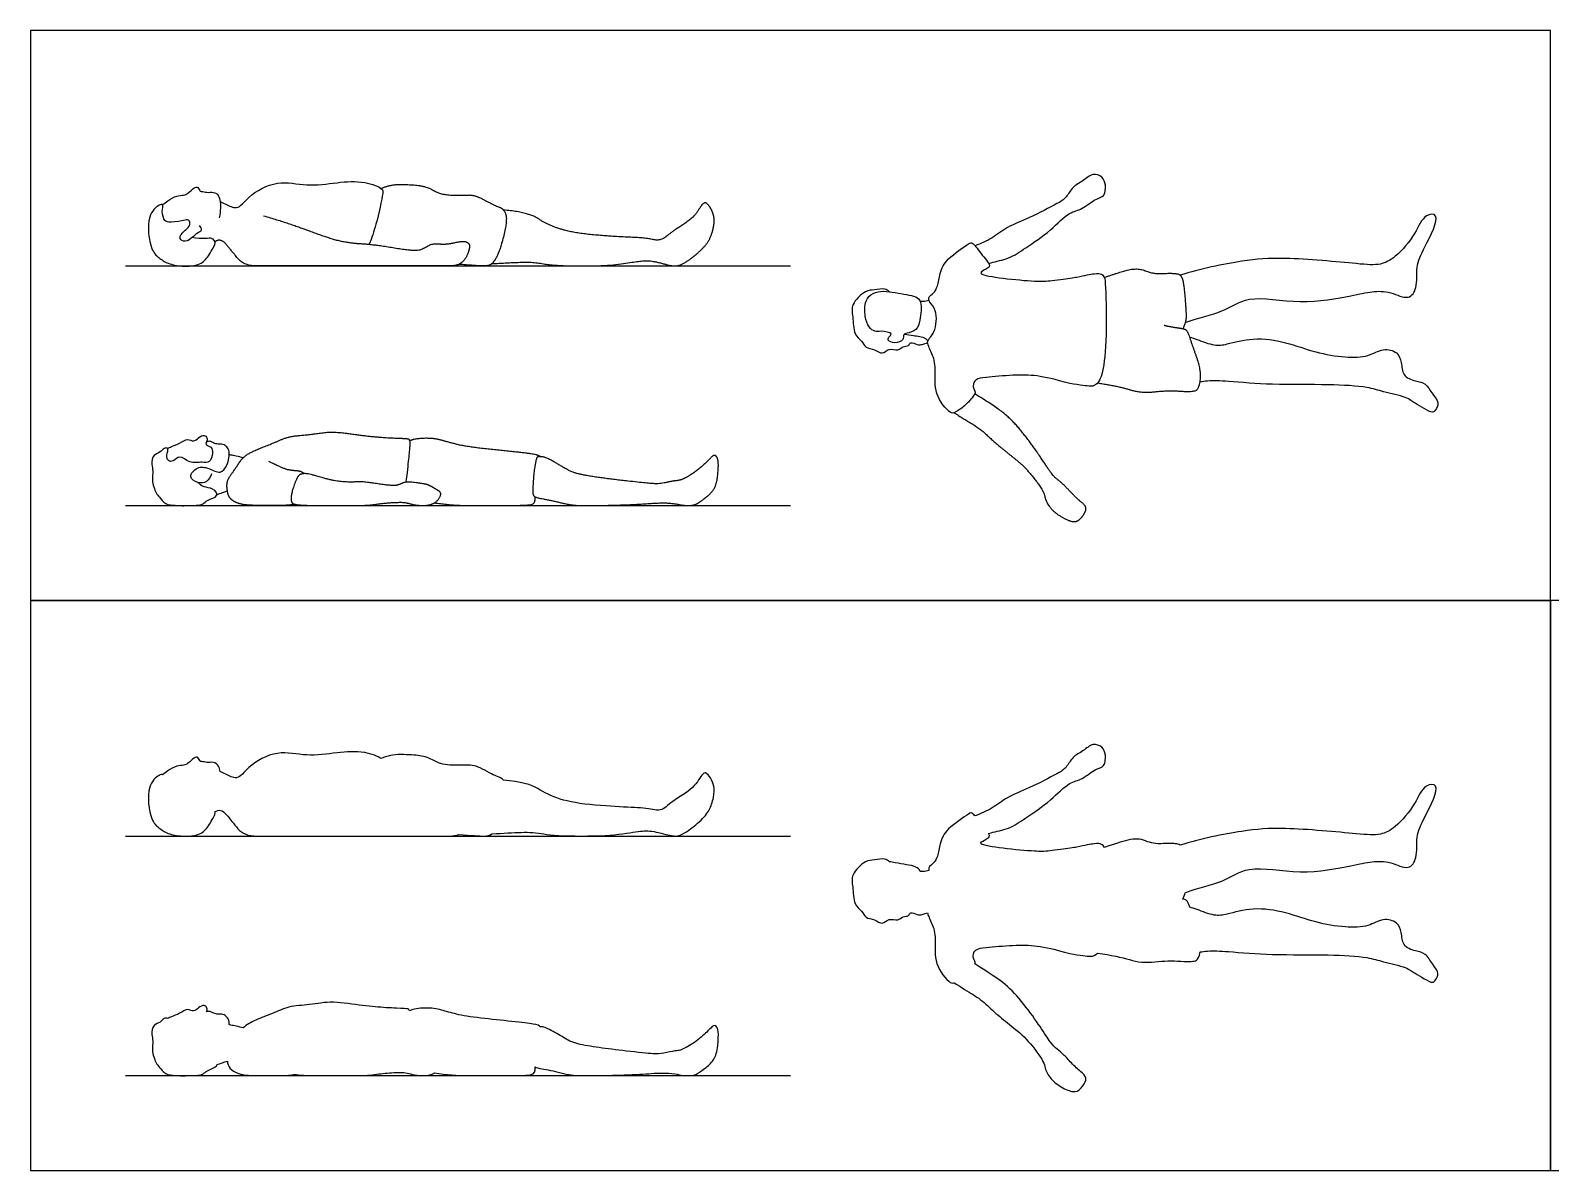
# Model space of a CAD drawing. Header units: millimetres. Extents: x 0.3 to 34.9, y 0.2 to 32.
# Drawn here: x 25.188 to 30.065, y 0.674 to 4.331 of the extents above; entities that cross this region are included whole.
import ezdxf

# ---------------------------------------------------------------- set-up
doc = ezdxf.new("R2010")
doc.units = ezdxf.units.MM
for name, color, linetype, true_color in [('AG-DIAGRAM', 7, 'Continuous', 0xfecc66), ('AG-OUTLINE', 7, 'Continuous', 0x8000ff), ('AG-PEOPLE', 7, 'Continuous', 0x66ccff), ('X-VPRT', 6, 'Continuous', 0xff00ff)]:
    doc.layers.add(name, color=color, linetype=linetype, true_color=true_color)

msp = doc.modelspace()

# ---------------------------------------------------------------- linework, layer by layer
at = {"layer": 'AG-DIAGRAM'}
for points in [[(25.4932, 3.5757), (27.6268, 3.5757)], [(25.4932, 2.8073), (27.6268, 2.8073)], [(25.4932, 1.7469), (27.6268, 1.7469)], [(25.4932, 0.9785), (27.6268, 0.9785)]]:
    msp.add_lwpolyline(points, dxfattribs=at)
at = {"layer": 'AG-OUTLINE'}
for points, knots in [([(25.6119, 1.9435), (25.6175, 1.9478), (25.629, 1.9553), (25.6569, 1.9738), (25.68, 1.9727), (25.6946, 1.9789), (25.7121, 1.9981), (25.7273, 2.0021), (25.7321, 1.984), (25.7392, 1.987), (25.7552, 1.9811), (25.7762, 1.9857), (25.7924, 1.9751), (25.7962, 1.96), (25.797, 1.9534), (25.8031, 1.9504), (25.8152, 1.9464), (25.8545, 1.9228), (25.8872, 1.9744), (25.9815, 2.0256), (26.0742, 2.0001), (26.1717, 2.0152), (26.2539, 2.0212), (26.3043, 2.0023), (26.3136, 1.9952), (26.332, 2.0041), (26.3533, 2.0085), (26.402, 2.008), (26.4219, 2.0068), (26.4529, 2.0022), (26.4687, 1.9966), (26.5006, 1.9787), (26.5199, 1.9742), (26.565, 1.974), (26.5827, 1.9741), (26.6085, 1.9748), (26.6253, 1.9693), (26.6668, 1.9464), (26.6823, 1.9389), (26.6978, 1.9337), (26.7023, 1.9306), (26.7058, 1.9264), (26.7598, 1.9215), (26.7966, 1.9124), (26.836, 1.8857), (26.8597, 1.8746), (26.9156, 1.8567), (26.9531, 1.8502), (27.0473, 1.842), (27.0856, 1.8396), (27.1446, 1.8379), (27.1678, 1.8355), (27.2019, 1.8277), (27.2162, 1.8307), (27.2391, 1.8508), (27.2569, 1.8635), (27.3054, 1.8942), (27.3224, 1.9103), (27.3419, 1.944), (27.3494, 1.9513), (27.3596, 1.947), (27.3647, 1.9417), (27.3747, 1.9248), (27.3784, 1.9158), (27.3829, 1.897), (27.3825, 1.8849), (27.3763, 1.8553), (27.3718, 1.8422), (27.3601, 1.8196), (27.3495, 1.8069), (27.3187, 1.7787), (27.3043, 1.7675), (27.2773, 1.751), (27.2662, 1.7469), (27.2485, 1.7469), (27.2333, 1.7499), (27.1901, 1.7619), (27.1722, 1.7643), (27.1435, 1.7622), (27.1205, 1.7592), (27.0571, 1.7494), (27.0127, 1.7469), (26.8989, 1.7469), (26.8589, 1.7491), (26.8123, 1.758), (26.7881, 1.7597), (26.7375, 1.7578), (26.7062, 1.7562), (26.6688, 1.754), (26.6636, 1.7493), (26.6548, 1.7469), (26.6298, 1.7469), (26.6032, 1.7486), (26.5625, 1.752), (26.5548, 1.7486), (26.545, 1.7469), (26.5155, 1.7469), (26.4932, 1.7469), (26.4396, 1.7469), (26.4114, 1.7469), (26.3522, 1.7469), (26.3086, 1.7469), (26.1934, 1.7469), (26.1297, 1.7469), (25.9901, 1.7469), (25.9417, 1.7469), (25.8875, 1.7469), (25.8674, 1.7547), (25.8412, 1.7861), (25.8286, 1.8012), (25.8048, 1.8304), (25.7925, 1.8332), (25.7798, 1.8244), (25.7809, 1.8217), (25.7812, 1.8152), (25.7588, 1.777), (25.7348, 1.7485), (25.677, 1.744), (25.6271, 1.7539), (25.6005, 1.7729), (25.5708, 1.7992), (25.559, 1.9057), (25.5959, 1.9414), (25.6098, 1.9449), (25.6119, 1.9435)], [0, 0, 0, 0, 0.263259, 0.590246, 0.859408, 1.084258, 1.376635, 1.573947, 1.789736, 1.922292, 2.152807, 2.415987, 2.673902, 2.851457, 2.851457, 2.851457, 3.10942, 3.452087, 3.86325, 4.44268, 4.99747, 5.562925, 6.102701, 6.510021, 6.510021, 6.510021, 6.690091, 6.690091, 6.870161, 6.870161, 7.050231, 7.050231, 7.230301, 7.230301, 7.410371, 7.410371, 7.590441, 7.590441, 7.770511, 7.770511, 7.863217, 7.863217, 7.863217, 8.0918, 8.0918, 8.320383, 8.320383, 8.548966, 8.548966, 8.777549, 8.777549, 9.006132, 9.006132, 9.234714, 9.234714, 9.463297, 9.463297, 9.69188, 9.69188, 9.920463, 9.920463, 10.149046, 10.149046, 10.377629, 10.377629, 10.606212, 10.606212, 10.834794, 10.834794, 11.063377, 11.063377, 11.29196, 11.29196, 11.520543, 11.520543, 11.749126, 11.749126, 11.977709, 11.977709, 12.206292, 12.206292, 12.434874, 12.434874, 12.663457, 12.663457, 12.89204, 12.89204, 13.120623, 13.120623, 13.120623, 13.296997, 13.296997, 13.477067, 13.477067, 13.477067, 13.642238, 13.642238, 13.892343, 13.892343, 14.142448, 14.142448, 14.392553, 14.392553, 14.642658, 14.642658, 14.892764, 14.892764, 15.142869, 15.142869, 15.392974, 15.392974, 15.643079, 15.643079, 15.643079, 15.808289, 16.178306, 16.533002, 16.951114, 17.311413, 17.678916, 18.033085, 18.6073, 19.005608, 19.180021, 19.180021, 19.180021, 19.180021]), ([(28.2188, 1.8115), (28.2376, 1.8188), (28.2761, 1.8358), (28.3226, 1.8738), (28.3927, 1.8997), (28.4804, 1.9456), (28.5125, 1.9646), (28.5303, 2.0023), (28.5661, 2.0184), (28.5952, 2.0465), (28.6289, 2.0339), (28.6393, 2.0074), (28.6359, 1.9679), (28.6036, 1.9637), (28.5633, 1.9268), (28.5181, 1.9204), (28.4617, 1.8584), (28.3826, 1.8058), (28.3299, 1.7694), (28.2824, 1.761), (28.2647, 1.7555), (28.2623, 1.7546), (28.2637, 1.7521), (28.2668, 1.7455), (28.2639, 1.7433), (28.2624, 1.7414), (28.2521, 1.7361), (28.2375, 1.7276), (28.2334, 1.7139), (28.3952, 1.6972), (28.4521, 1.6973), (28.5234, 1.708), (28.5384, 1.7102), (28.5458, 1.7114), (28.5708, 1.7169), (28.589, 1.7204), (28.6118, 1.7232), (28.6197, 1.7227), (28.6281, 1.718), (28.6313, 1.7146), (28.6336, 1.71), (28.6642, 1.7209), (28.6893, 1.7287), (28.7306, 1.7391), (28.7494, 1.7382), (28.7815, 1.7242), (28.8005, 1.7213), (28.8445, 1.7238), (28.8601, 1.7233), (28.8721, 1.7203), (28.8745, 1.719), (28.8766, 1.7171), (28.9409, 1.7379), (29.0784, 1.7653), (29.2076, 1.7764), (29.4385, 1.7544), (29.518, 1.7472), (29.5704, 1.775), (29.6329, 1.8475), (29.6559, 1.9118), (29.7183, 1.9178), (29.6585, 1.8029), (29.6313, 1.7473), (29.6399, 1.679), (29.6104, 1.6339), (29.5511, 1.6669), (29.4908, 1.6658), (29.4211, 1.65), (29.2624, 1.6198), (29.0959, 1.658), (29.014, 1.5945), (28.9367, 1.5821), (28.893, 1.5652), (28.8912, 1.5588), (28.8887, 1.552), (28.8854, 1.5448), (28.8905, 1.5437), (28.8941, 1.5424), (28.8997, 1.5387), (28.9036, 1.5313), (28.9076, 1.5189), (28.915, 1.5165), (28.9383, 1.509), (28.9866, 1.4889), (29.0286, 1.4957), (29.1137, 1.5196), (29.2161, 1.5038), (29.3098, 1.4683), (29.404, 1.4528), (29.4796, 1.4538), (29.5253, 1.4848), (29.575, 1.4726), (29.5885, 1.4377), (29.5889, 1.3921), (29.632, 1.3771), (29.6656, 1.3721), (29.6852, 1.3352), (29.7097, 1.3075), (29.6971, 1.285), (29.6866, 1.2733), (29.6584, 1.2907), (29.6278, 1.3065), (29.6051, 1.3269), (29.5268, 1.3428), (29.475, 1.3604), (29.3457, 1.3679), (29.1769, 1.3643), (29.037, 1.3763), (28.972, 1.3797), (28.9482, 1.3757), (28.9406, 1.3749), (28.9383, 1.3607), (28.9344, 1.3519), (28.9221, 1.3443), (28.9053, 1.3432), (28.8517, 1.3472), (28.8239, 1.3466), (28.7666, 1.3401), (28.7395, 1.3424), (28.6893, 1.358), (28.6553, 1.365), (28.612, 1.3716), (28.6052, 1.3642), (28.5975, 1.3607), (28.5785, 1.3614), (28.5565, 1.3643), (28.5226, 1.3697), (28.4742, 1.3835), (28.4168, 1.3969), (28.3419, 1.3979), (28.2575, 1.3895), (28.2205, 1.386), (28.2132, 1.3698), (28.2124, 1.3618), (28.2132, 1.3575), (28.2152, 1.3489), (28.2202, 1.3421), (28.2195, 1.3394), (28.2178, 1.3365), (28.2644, 1.3082), (28.297, 1.2862), (28.3354, 1.2539), (28.3554, 1.2326), (28.3958, 1.1809), (28.413, 1.1572), (28.4415, 1.1143), (28.4524, 1.0981), (28.4677, 1.076), (28.475, 1.068), (28.4889, 1.0578), (28.4964, 1.0513), (28.5124, 1.0354), (28.5215, 1.026), (28.5423, 1.0043), (28.5524, 0.995), (28.5721, 0.9794), (28.576, 0.9718), (28.5722, 0.9566), (28.5672, 0.9481), (28.5514, 0.9295), (28.5425, 0.9255), (28.5231, 0.9283), (28.5106, 0.9335), (28.48, 0.9515), (28.468, 0.9615), (28.4507, 0.9834), (28.4451, 0.9951), (28.4403, 1.0199), (28.4296, 1.0383), (28.3918, 1.0871), (28.3734, 1.1065), (28.3378, 1.1353), (28.3206, 1.1493), (28.2875, 1.1762), (28.2723, 1.1896), (28.2445, 1.2164), (28.2292, 1.2282), (28.1967, 1.2479), (28.1765, 1.2604), (28.1518, 1.2759), (28.1514, 1.2758), (28.1459, 1.274), (28.1419, 1.2751), (28.1169, 1.2956), (28.0829, 1.3463), (28.094, 1.41), (28.0882, 1.4414), (28.0861, 1.4501), (28.0823, 1.4624), (28.0716, 1.4847), (28.0669, 1.4968), (28.0667, 1.5002), (28.0534, 1.4965), (28.0455, 1.494), (28.0337, 1.4927), (28.0114, 1.5062), (28.0067, 1.4885), (27.9864, 1.4903), (27.9725, 1.4727), (27.9412, 1.4853), (27.9216, 1.4599), (27.8968, 1.4813), (27.8666, 1.4825), (27.8565, 1.5078), (27.8279, 1.5272), (27.8279, 1.5857), (27.8186, 1.6226), (27.8663, 1.6695), (27.8952, 1.6691), (27.9294, 1.6766), (27.9396, 1.668), (27.9441, 1.6643), (27.9502, 1.6635), (27.9687, 1.6605), (27.998, 1.655), (28.0282, 1.6499), (28.0401, 1.6405), (28.0429, 1.6332), (28.0463, 1.6329), (28.053, 1.6329), (28.0647, 1.6338), (28.071, 1.6364), (28.0699, 1.6393), (28.0691, 1.6477), (28.0873, 1.6604), (28.0948, 1.6732), (28.1019, 1.6936), (28.1058, 1.7293), (28.1262, 1.7704), (28.1825, 1.8068), (28.2041, 1.8215), (28.2087, 1.8221), (28.2153, 1.8155), (28.2188, 1.8115)], [-7.812193, -7.812193, -7.812193, -7.812193, -7.375925, -6.927828, -6.416512, -5.839809, -5.488507, -5.131983, -4.767765, -4.411638, -4.098157, -3.791957, -3.456349, -3.14808, -2.728079, -2.344382, -1.821113, -1.248102, -0.780308, -0.337721, -0.261215, -0.261215, -0.261215, -0.180977, -0.01867, -0.01867, -0.01867, 0.252951, 0.462798, 1.714562, 2.163712, 2.641614, 2.915004, 2.915004, 2.915004, 3.141339, 3.141339, 3.367675, 3.367675, 3.575145, 3.575145, 3.575145, 3.763709, 3.763709, 3.970887, 3.970887, 4.178065, 4.178065, 4.385244, 4.385244, 4.443104, 4.443104, 4.443104, 5.30457, 6.022472, 6.935175, 7.467044, 7.910228, 8.50377, 9.000089, 9.328785, 9.942471, 10.456563, 10.941989, 11.324038, 11.78373, 12.250195, 12.752229, 13.523797, 14.288567, 14.883303, 15.540146, 15.540146, 15.540146, 15.632472, 15.632472, 15.632472, 15.749567, 15.749567, 15.958543, 15.958543, 15.958543, 16.151688, 16.554865, 16.897387, 17.386716, 17.927843, 18.461086, 18.980559, 19.43406, 19.818072, 20.166543, 20.477583, 20.815165, 21.192598, 21.532522, 21.907199, 22.254545, 22.531343, 22.739168, 23.057858, 23.411878, 23.789115, 24.249241, 24.644207, 25.235478, 25.943186, 26.57438, 27.009952, 27.218111, 27.218111, 27.218111, 27.401219, 27.401219, 27.619355, 27.619355, 27.837492, 27.837492, 28.055628, 28.055628, 28.265437, 28.265437, 28.265437, 28.459282, 28.459282, 28.685617, 28.685617, 28.685617, 29.217669, 29.726797, 30.266384, 30.60538, 30.855236, 30.855236, 30.855236, 31.066147, 31.290884, 31.495014, 31.495014, 31.495014, 31.673601, 31.673601, 31.864997, 31.864997, 32.056392, 32.056392, 32.247788, 32.247788, 32.439183, 32.439183, 32.630578, 32.630578, 32.821974, 32.821974, 33.013369, 33.013369, 33.204765, 33.204765, 33.39616, 33.39616, 33.587556, 33.587556, 33.778951, 33.778951, 33.970347, 33.970347, 34.161742, 34.161742, 34.353138, 34.353138, 34.544533, 34.544533, 34.735929, 34.735929, 34.927324, 34.927324, 35.11872, 35.11872, 35.2949, 35.2949, 35.2949, 35.311308, 35.520612, 35.520612, 36.030901, 36.52864, 36.731362, 36.731362, 36.731362, 37.10633, 37.266945, 37.266945, 37.266945, 37.455792, 37.661397, 37.925599, 38.125832, 38.366182, 38.620301, 38.928281, 39.213124, 39.51338, 39.819238, 40.102095, 40.420581, 40.829278, 41.192646, 41.613665, 41.921481, 42.250939, 42.492498, 42.492498, 42.492498, 42.668135, 43.018171, 43.337542, 43.585601, 43.585601, 43.585601, 43.769503, 44.006773, 44.006773, 44.006773, 44.140626, 44.41214, 44.69254, 44.69254, 45.006203, 45.420425, 45.898024, 45.898024, 46.074347, 46.221064, 46.221064, 46.221064, 46.221064]), ([(25.871, 1.1313), (25.8766, 1.1368), (25.8828, 1.1414), (25.903, 1.1527), (25.919, 1.16), (25.9562, 1.174), (25.9738, 1.1812), (26.0072, 1.1963), (26.0268, 1.201), (26.0718, 1.2047), (26.0956, 1.2075), (26.1455, 1.2149), (26.1745, 1.2143), (26.2406, 1.2046), (26.2695, 1.2011), (26.319, 1.1968), (26.3417, 1.1954), (26.383, 1.194), (26.3955, 1.1932), (26.4021, 1.1921), (26.4037, 1.1901), (26.4046, 1.1865), (26.4177, 1.1919), (26.4344, 1.1947), (26.4751, 1.1952), (26.4924, 1.1931), (26.5211, 1.1844), (26.5374, 1.18), (26.5739, 1.1709), (26.5998, 1.1668), (26.6669, 1.1591), (26.6999, 1.1555), (26.7646, 1.1491), (26.7875, 1.1463), (26.8144, 1.1415), (26.8222, 1.1385), (26.8242, 1.1349), (26.8257, 1.1349), (26.8273, 1.1349), (26.8368, 1.1346), (26.8489, 1.1297), (26.8815, 1.1107), (26.8961, 1.1021), (26.9218, 1.0869), (26.9388, 1.081), (26.9808, 1.0727), (27.005, 1.0689), (27.0598, 1.0619), (27.0913, 1.0581), (27.1622, 1.0503), (27.1851, 1.0483), (27.2056, 1.0482), (27.2172, 1.0497), (27.2428, 1.0556), (27.2537, 1.0574), (27.2714, 1.0587), (27.283, 1.0632), (27.312, 1.0795), (27.3261, 1.0896), (27.3538, 1.1138), (27.364, 1.1235), (27.3773, 1.1384), (27.3827, 1.1407), (27.3911, 1.1348), (27.3938, 1.1283), (27.3958, 1.1086), (27.3953, 1.094), (27.3911, 1.0554), (27.387, 1.041), (27.375, 1.0221), (27.3665, 1.0131), (27.3449, 0.9963), (27.3359, 0.9898), (27.3218, 0.9807), (27.3121, 0.9785), (27.2871, 0.9785), (27.2771, 0.9794), (27.2619, 0.9833), (27.2508, 0.9849), (27.2217, 0.9871), (27.2033, 0.9868), (27.1587, 0.9834), (27.1294, 0.9819), (27.057, 0.9791), (27.029, 0.9785), (26.9892, 0.9785), (26.9703, 0.9785), (26.9523, 0.9785), (26.9344, 0.9785), (26.9137, 0.9814), (26.8666, 0.9933), (26.8463, 0.9976), (26.8192, 1.0019), (26.8119, 1.004), (26.8073, 1.0065), (26.8087, 0.9918), (26.8047, 0.9834), (26.7855, 0.9795), (26.7567, 0.9785), (26.6611, 0.9785), (26.6214, 0.9785), (26.5586, 0.9785), (26.5235, 0.9813), (26.4845, 0.987), (26.4843, 0.9868), (26.484, 0.9866), (26.4752, 0.9811), (26.4636, 0.9785), (26.434, 0.9785), (26.4224, 0.9797), (26.4053, 0.9846), (26.3979, 0.9864), (26.3854, 0.9888), (26.3729, 0.9889), (26.3352, 0.9871), (26.3168, 0.9853), (26.2812, 0.9798), (26.2606, 0.9785), (26.2138, 0.9785), (26.1913, 0.9785), (26.148, 0.9785), (26.1265, 0.9785), (26.1052, 0.9785), (26.0839, 0.9785), (26.0667, 0.979), (26.0468, 0.9807), (26.0414, 0.9814), (26.0373, 0.9823), (26.0238, 0.9798), (26.0087, 0.9785), (25.9753, 0.9785), (25.9529, 0.9785), (25.8964, 0.9785), (25.8759, 0.98), (25.8505, 0.9864), (25.8408, 0.9908), (25.8275, 1.0024), (25.8232, 1.0102), (25.8208, 1.0216), (25.8205, 1.0234), (25.8202, 1.0251), (25.8149, 1.0235), (25.8044, 1.02), (25.7923, 1.0153), (25.7864, 1.0128), (25.7861, 1.0119), (25.7829, 1.0039), (25.7529, 0.9956), (25.7406, 0.9771), (25.699, 0.9795), (25.6752, 0.9771), (25.6533, 0.9795), (25.6198, 0.9805), (25.6025, 1.0054), (25.5905, 1.0181), (25.5759, 1.0604), (25.5835, 1.0883), (25.5757, 1.1096), (25.5811, 1.1428), (25.6058, 1.1477), (25.6152, 1.1627), (25.6263, 1.1637), (25.6283, 1.1616), (25.6324, 1.1635), (25.6409, 1.1677), (25.6678, 1.1767), (25.6919, 1.1957), (25.7129, 1.1807), (25.727, 1.1967), (25.7453, 1.2066), (25.7562, 1.1956), (25.7552, 1.1865), (25.7537, 1.1825), (25.7565, 1.1845), (25.7661, 1.1848), (25.774, 1.1798), (25.7863, 1.1741), (25.8066, 1.1768), (25.8192, 1.1665), (25.826, 1.1567), (25.8265, 1.1456), (25.8264, 1.1422), (25.8276, 1.1416), (25.8337, 1.1391), (25.8567, 1.1355), (25.871, 1.1313)], [1.551909, 1.551909, 1.551909, 1.551909, 1.645457, 1.645457, 1.828286, 1.828286, 2.011114, 2.011114, 2.193943, 2.193943, 2.376772, 2.376772, 2.5596, 2.5596, 2.742429, 2.742429, 2.925257, 2.925257, 3.108086, 3.108086, 3.202642, 3.202642, 3.202642, 3.404079, 3.404079, 3.605517, 3.605517, 3.806954, 3.806954, 4.008392, 4.008392, 4.209829, 4.209829, 4.411267, 4.411267, 4.612704, 4.612704, 4.612704, 4.648754, 4.648754, 4.809869, 4.809869, 4.970984, 4.970984, 5.132099, 5.132099, 5.293214, 5.293214, 5.454329, 5.454329, 5.615444, 5.615444, 5.776559, 5.776559, 5.937674, 5.937674, 6.098789, 6.098789, 6.259904, 6.259904, 6.421019, 6.421019, 6.582134, 6.582134, 6.743249, 6.743249, 6.904364, 6.904364, 7.065479, 7.065479, 7.226594, 7.226594, 7.387709, 7.387709, 7.548824, 7.548824, 7.709939, 7.709939, 7.871054, 7.871054, 8.032169, 8.032169, 8.193284, 8.193284, 8.354399, 8.354399, 8.515515, 8.515515, 8.515515, 8.67663, 8.67663, 8.837745, 8.837745, 8.932267, 8.932267, 8.932267, 9.218036, 9.218036, 9.503806, 9.503806, 9.789575, 9.789575, 10.075345, 10.075345, 10.075345, 10.079842, 10.079842, 10.218482, 10.218482, 10.357121, 10.357121, 10.495761, 10.495761, 10.634401, 10.634401, 10.77304, 10.77304, 10.91168, 10.91168, 11.050319, 11.050319, 11.188959, 11.188959, 11.188959, 11.327599, 11.327599, 11.398173, 11.398173, 11.398173, 11.581001, 11.581001, 11.76383, 11.76383, 11.946658, 11.946658, 12.129487, 12.129487, 12.312315, 12.312315, 12.345329, 12.345329, 12.345329, 12.578673, 12.831354, 12.831354, 12.831354, 12.869926, 13.181251, 13.483167, 14.087503, 14.412185, 14.748537, 15.127269, 15.503854, 15.790999, 16.23063, 16.600507, 16.926285, 17.299867, 17.624126, 17.913239, 18.127826, 18.127826, 18.127826, 18.383102, 18.752393, 19.119886, 19.424869, 19.724078, 20.022923, 20.260504, 20.505517, 20.505517, 20.505517, 20.727676, 20.943949, 21.193333, 21.498085, 21.764003, 22.045491, 22.158329, 22.158329, 22.158329, 22.255935, 22.542458, 22.542458, 22.542458, 22.542458])]:
    msp.add_open_spline(points, degree=3, knots=knots, dxfattribs=at)
at = {"layer": 'AG-PEOPLE'}
for points, degree, knots in [([(28.2623, 3.5834), (28.2647, 3.5843), (28.2824, 3.5898), (28.3299, 3.5982), (28.3826, 3.6346), (28.4617, 3.6872), (28.5181, 3.7492), (28.5633, 3.7556), (28.6036, 3.7925), (28.6359, 3.7967), (28.6393, 3.8362), (28.6289, 3.8627), (28.5952, 3.8753), (28.5661, 3.8472), (28.5303, 3.8311), (28.5125, 3.7934), (28.4804, 3.7744), (28.3927, 3.7285), (28.3226, 3.7026), (28.2761, 3.6646), (28.2376, 3.6476), (28.2188, 3.6403)], 3, [0.261215, 0.261215, 0.261215, 0.261215, 0.337721, 0.780308, 1.248102, 1.821113, 2.344382, 2.728079, 3.14808, 3.456349, 3.791957, 4.098157, 4.411638, 4.767765, 5.131983, 5.488507, 5.839809, 6.416512, 6.927828, 7.375925, 7.812193, 7.812193, 7.812193, 7.812193]), ([(25.6119, 3.7723), (25.6175, 3.7766), (25.629, 3.7841), (25.6569, 3.8026), (25.68, 3.8015), (25.6946, 3.8077), (25.7121, 3.8269), (25.7273, 3.8309), (25.7321, 3.8128), (25.7392, 3.8158), (25.7552, 3.8099), (25.7762, 3.8145), (25.7965, 3.8013), (25.799, 3.7614), (25.7966, 3.7408), (25.794, 3.7303)], 3, [0, 0, 0, 0, 0.263259, 0.590246, 0.859408, 1.084258, 1.376635, 1.573947, 1.789736, 1.922292, 2.152807, 2.415987, 2.673902, 3.024904, 3.351832, 3.351832, 3.351832, 3.351832]), ([(25.797, 3.7822), (25.8031, 3.7792), (25.8152, 3.7752), (25.8545, 3.7516), (25.8872, 3.8032), (25.9815, 3.8544), (26.0742, 3.8289), (26.1717, 3.844), (26.2556, 3.8502), (26.3192, 3.8253), (26.32, 3.807), (26.2973, 3.704), (26.2834, 3.6665), (26.2752, 3.6451)], 3, [0, 0, 0, 0, 0.257963, 0.600629, 1.011793, 1.591223, 2.146013, 2.711467, 3.251244, 3.689673, 3.907576, 4.481632, 4.956028, 4.956028, 4.956028, 4.956028]), ([(25.7294, 3.7056), (25.7333, 3.7015), (25.7413, 3.6875), (25.7202, 3.6821), (25.6941, 3.6499), (25.6681, 3.6582), (25.6675, 3.678), (25.6965, 3.6967), (25.7026, 3.7162), (25.6921, 3.7266), (25.6735, 3.7181), (25.6322, 3.7153), (25.6182, 3.7192), (25.6077, 3.7491), (25.6172, 3.7753), (25.5966, 3.7709), (25.559, 3.7345), (25.5708, 3.628), (25.6005, 3.6017), (25.6271, 3.5827), (25.677, 3.5728), (25.7348, 3.5773), (25.7588, 3.6058), (25.7812, 3.644), (25.7807, 3.6529), (25.7722, 3.6674), (25.748, 3.6613), (25.721, 3.6646), (25.707, 3.6665)], 3, [0, 0, 0, 0, 0.235227, 0.469687, 0.832748, 1.090501, 1.308587, 1.640694, 1.883488, 2.066857, 2.319439, 2.68758, 2.895165, 3.208822, 3.474301, 3.670101, 4.068409, 4.642624, 4.996793, 5.364295, 5.724594, 6.142707, 6.497403, 6.867419, 7.03263, 7.237602, 7.516886, 7.856404, 7.856404, 7.856404, 7.856404]), ([(28.893, 3.394), (28.9367, 3.4109), (29.014, 3.4233), (29.0959, 3.4868), (29.2624, 3.4486), (29.4211, 3.4788), (29.4908, 3.4946), (29.5511, 3.4957), (29.6104, 3.4627), (29.6399, 3.5078), (29.6313, 3.5761), (29.6585, 3.6317), (29.7183, 3.7466), (29.6559, 3.7406), (29.6329, 3.6763), (29.5704, 3.6038), (29.518, 3.576), (29.4385, 3.5832), (29.2076, 3.6052), (29.0784, 3.5941), (28.9409, 3.5667), (28.8766, 3.5459)], 3, [0, 0, 0, 0, 0.656843, 1.251579, 2.016349, 2.787917, 3.289951, 3.756416, 4.216108, 4.598157, 5.083583, 5.597675, 6.211361, 6.540056, 7.036376, 7.629918, 8.073102, 8.604971, 9.517674, 10.235576, 11.097042, 11.097042, 11.097042, 11.097042]), ([(28.5458, 3.5402), (28.5384, 3.539), (28.5234, 3.5368), (28.4521, 3.5261), (28.3952, 3.526), (28.2334, 3.5427), (28.2375, 3.5564), (28.2521, 3.5649), (28.2624, 3.5702), (28.2639, 3.5721), (28.2701, 3.5767), (28.2342, 3.6191), (28.212, 3.6514), (28.2041, 3.6503), (28.1825, 3.6356), (28.1262, 3.5992), (28.1058, 3.5581), (28.1019, 3.5224), (28.0948, 3.502), (28.0873, 3.4892), (28.0669, 3.4749), (28.0734, 3.4574), (28.0987, 3.4331), (28.0939, 3.3626), (28.0632, 3.3358), (28.07, 3.3168), (28.0823, 3.2912), (28.0861, 3.2789), (28.0882, 3.2702), (28.094, 3.2388), (28.0829, 3.1751), (28.1169, 3.1244), (28.1419, 3.1039), (28.1518, 3.1013), (28.1825, 3.1245), (28.2051, 3.146), (28.219, 3.1665), (28.2202, 3.1709), (28.2152, 3.1777), (28.2132, 3.1863), (28.2124, 3.1906), (28.2132, 3.1986), (28.2205, 3.2148), (28.2575, 3.2183), (28.3419, 3.2267), (28.4168, 3.2257), (28.4742, 3.2123), (28.5226, 3.1985), (28.5565, 3.1931), (28.5785, 3.1902), (28.599, 3.1894), (28.6078, 3.1943), (28.6227, 3.2145), (28.6288, 3.2368), (28.6382, 3.3057), (28.6401, 3.3574), (28.6384, 3.4952), (28.6367, 3.5323), (28.6318, 3.5428), (28.6284, 3.5466), (28.6197, 3.5515), (28.6118, 3.552), (28.589, 3.5492), (28.5708, 3.5457), (28.5458, 3.5402)], 3, [1.810682, 1.810682, 1.810682, 1.810682, 2.084072, 2.561974, 3.011124, 4.262888, 4.472735, 4.744356, 4.744356, 4.744356, 4.906662, 5.260263, 5.631047, 5.80737, 5.80737, 6.28497, 6.699192, 7.012854, 7.012854, 7.293255, 7.564769, 7.784268, 8.119486, 8.594247, 8.94305, 9.182549, 9.557518, 9.557518, 9.557518, 9.76024, 10.257978, 10.768268, 10.768268, 10.977571, 11.327638, 11.669195, 11.933149, 12.140691, 12.365428, 12.576339, 12.576339, 12.576339, 12.826195, 13.165191, 13.704778, 14.213906, 14.745957, 14.745957, 14.745957, 14.972293, 14.972293, 15.198628, 15.198628, 15.424963, 15.424963, 15.651298, 15.651298, 15.877633, 15.877633, 16.103969, 16.103969, 16.330304, 16.330304, 16.556639, 16.556639, 16.556639, 16.556639]), ([(28.6336, 3.5388), (28.6795, 3.5551), (28.7414, 3.5706), (28.7895, 3.5495), (28.8555, 3.5533), (28.8836, 3.5462), (28.8911, 3.4911), (28.8955, 3.4338), (28.8965, 3.3979), (28.8854, 3.3736)], 2, [0.018615, 0.018615, 0.018615, 0.207178, 0.414357, 0.621535, 0.828713, 1.035892, 1.24307, 1.450248, 1.657426, 1.657426, 1.657426]), ([(27.9441, 3.4931), (27.9396, 3.4968), (27.9294, 3.5054), (27.8952, 3.4979), (27.8663, 3.4983), (27.8186, 3.4514), (27.8279, 3.4145), (27.8279, 3.356), (27.8565, 3.3366), (27.8666, 3.3113), (27.8968, 3.3101), (27.9216, 3.2887), (27.9412, 3.3141), (27.9725, 3.3015), (27.9864, 3.3191), (28.0067, 3.3173), (28.0114, 3.335), (28.0337, 3.3215), (28.0455, 3.3228), (28.0534, 3.3253), (28.0667, 3.329)], 3, [0, 0, 0, 0, 0.241559, 0.571017, 0.878833, 1.299852, 1.66322, 2.071917, 2.390403, 2.67326, 2.979118, 3.279374, 3.564217, 3.872197, 4.126316, 4.366666, 4.566899, 4.831101, 5.036706, 5.225553, 5.225553, 5.225553, 5.225553]), ([(28.0009, 3.3595), (28.0094, 3.3616), (28.0339, 3.3687), (28.0422, 3.4015), (28.0501, 3.4608), (28.0292, 3.4786), (27.998, 3.4838), (27.9625, 3.4904), (27.9259, 3.4963), (27.8902, 3.4903), (27.864, 3.4648), (27.8643, 3.4138), (27.8759, 3.3795), (27.8976, 3.3631), (27.9149, 3.3681), (27.9586, 3.3606), (27.9409, 3.3476), (27.9374, 3.335), (27.9612, 3.3261), (27.9922, 3.3354), (27.987, 3.3565), (27.9955, 3.3581), (28.0009, 3.3595)], 3, [0, 0, 0, 0, 0.317967, 0.650306, 1.08719, 1.363986, 1.683357, 2.033393, 2.386117, 2.724977, 3.055756, 3.459641, 3.808882, 4.082816, 4.341672, 4.672965, 4.877274, 5.060465, 5.330181, 5.63615, 5.860512, 6.060778, 6.060778, 6.060778, 6.060778]), ([(28.071, 3.4652), (28.0647, 3.4626), (28.053, 3.4617), (28.0463, 3.4617), (28.0429, 3.462)], 3, [13.6424226, 13.6424226, 13.6424226, 13.6424226, 13.8796927, 14.0635944, 14.0635944, 14.0635944, 14.0635944]), ([(28.612, 3.2004), (28.677, 3.1906), (28.7523, 3.1672), (28.8382, 3.177), (28.9188, 3.171), (28.9388, 3.1835), (28.9447, 3.2413), (28.9145, 3.3259), (28.9018, 3.3662), (28.8904, 3.3736), (28.8471, 3.3793), (28.8252, 3.3846)], 2, [0.008328, 0.008328, 0.008328, 0.218137, 0.436273, 0.65441, 0.872547, 1.090683, 1.30882, 1.526956, 1.745093, 1.96323, 2.181366, 2.181366, 2.181366]), ([(27.9931, 3.3571), (28.0024, 3.3558), (28.0199, 3.3513), (28.0548, 3.3497), (28.0653, 3.3376), (28.0675, 3.3342)], 3, [0, 0, 0, 0, 0.3071267, 0.6714716, 0.7875793, 0.7875793, 0.7875793, 0.7875793]), ([(28.9076, 3.3477), (28.915, 3.3453), (28.9383, 3.3378), (28.9866, 3.3177), (29.0286, 3.3245), (29.1137, 3.3484), (29.2161, 3.3326), (29.3098, 3.2971), (29.404, 3.2816), (29.4796, 3.2826), (29.5253, 3.3136), (29.575, 3.3014), (29.5885, 3.2665), (29.5889, 3.2209), (29.632, 3.2059), (29.6656, 3.2009), (29.6852, 3.164), (29.7097, 3.1363), (29.6971, 3.1138), (29.6866, 3.1021), (29.6584, 3.1195), (29.6278, 3.1353), (29.6051, 3.1557), (29.5268, 3.1716), (29.475, 3.1892), (29.3457, 3.1967), (29.1769, 3.1931), (29.037, 3.2051), (28.972, 3.2085), (28.9482, 3.2045), (28.9406, 3.2037)], 3, [0.156772, 0.156772, 0.156772, 0.156772, 0.349917, 0.753093, 1.095616, 1.584945, 2.126072, 2.659315, 3.178788, 3.632288, 4.016301, 4.364772, 4.675812, 5.013393, 5.390826, 5.730751, 6.105428, 6.452774, 6.729571, 6.937396, 7.256087, 7.610107, 7.987344, 8.447469, 8.842435, 9.433707, 10.141414, 10.772609, 11.208181, 11.416339, 11.416339, 11.416339, 11.416339]), ([(28.1518, 3.1047), (28.1889, 3.0814), (28.2376, 3.0518), (28.2792, 3.0117), (28.3289, 2.9714), (28.3823, 2.9281), (28.4391, 2.8549), (28.4463, 2.8177), (28.4724, 2.7848), (28.5183, 2.7578), (28.5474, 2.7536), (28.5712, 2.7816), (28.577, 2.8043), (28.5475, 2.8277), (28.5164, 2.8602), (28.4924, 2.8841), (28.4715, 2.8993), (28.4486, 2.9324), (28.4059, 2.9967), (28.3453, 3.0743), (28.2877, 3.1228), (28.2178, 3.1653)], 2, [0.015216, 0.015216, 0.015216, 0.191395, 0.382791, 0.574186, 0.765582, 0.956977, 1.148373, 1.339768, 1.531164, 1.722559, 1.913955, 2.10535, 2.296746, 2.488141, 2.679537, 2.870932, 3.062328, 3.253723, 3.445119, 3.636514, 3.815101, 3.815101, 3.815101]), ([(25.6283, 2.9904), (25.6324, 2.9923), (25.6409, 2.9965), (25.6678, 3.0055), (25.6919, 3.0245), (25.7129, 3.0095), (25.727, 3.0255), (25.7453, 3.0354), (25.7562, 3.0244), (25.7552, 3.0153), (25.7537, 3.0113)], 3, [0, 0, 0, 0, 0.255275, 0.624566, 0.99206, 1.297043, 1.596252, 1.895097, 2.132677, 2.377691, 2.377691, 2.377691, 2.377691]), ([(25.7693, 2.9093), (25.7668, 2.8997), (25.7555, 2.8801), (25.7256, 2.877), (25.6924, 2.899), (25.7241, 2.934), (25.7606, 2.9287), (25.7984, 2.9057), (25.8221, 2.9359), (25.8296, 2.9803), (25.8192, 2.9953), (25.8066, 3.0056), (25.7863, 3.0029), (25.774, 3.0086), (25.7659, 3.0137), (25.7515, 3.013), (25.7498, 3.0009), (25.7704, 2.9962), (25.7751, 2.9753), (25.7649, 2.9423), (25.7385, 2.9481), (25.6983, 2.9399), (25.6687, 2.9724), (25.6484, 2.9478), (25.6287, 2.9483), (25.6237, 2.9687), (25.6338, 2.9931), (25.6154, 2.9917), (25.6058, 2.9765), (25.5811, 2.9716), (25.5757, 2.9384), (25.5835, 2.9171), (25.5759, 2.8892), (25.5905, 2.8469), (25.6025, 2.8342), (25.6198, 2.8093), (25.6533, 2.8083), (25.6752, 2.8059), (25.699, 2.8083), (25.7406, 2.8059), (25.7529, 2.8244), (25.7956, 2.8362), (25.7782, 2.8631), (25.7398, 2.8657), (25.7304, 2.8763), (25.7254, 2.881)], 3, [0, 0, 0, 0, 0.376689, 0.740972, 1.115097, 1.516872, 1.933117, 2.358313, 2.744269, 3.201489, 3.482976, 3.748894, 4.053646, 4.303031, 4.519303, 4.759695, 4.949012, 5.236124, 5.54414, 5.914421, 6.241465, 6.678816, 7.08504, 7.428169, 7.697676, 7.995337, 8.311738, 8.53775, 8.826862, 9.151121, 9.524703, 9.850481, 10.220358, 10.659989, 10.947134, 11.32372, 11.702451, 12.038803, 12.363485, 12.967821, 13.269737, 13.581062, 13.893638, 14.15006, 14.461599, 14.461599, 14.461599, 14.461599]), ([(25.871, 2.9601), (25.8567, 2.9643), (25.8337, 2.9679), (25.8276, 2.9704), (25.8264, 2.971)], 3, [0.9160675, 0.9160675, 0.9160675, 0.9160675, 1.2025903, 1.3001962, 1.3001962, 1.3001962, 1.3001962]), ([(25.7864, 2.8416), (25.7923, 2.8441), (25.8044, 2.8488), (25.8149, 2.8523), (25.8202, 2.8539)], 3, [0, 0, 0, 0, 0.2526815, 0.4860255, 0.4860255, 0.4860255, 0.4860255])]:
    msp.add_open_spline(points, degree=degree, knots=knots, dxfattribs=at)
for points in [[(26.3136, 3.824), (26.3411, 3.8374), (26.4141, 3.8367), (26.4607, 3.8299), (26.5086, 3.8031), (26.5763, 3.8027), (26.6149, 3.8038), (26.6772, 3.7694), (26.708, 3.759), (26.719, 3.7208), (26.694, 3.6234), (26.6768, 3.5905), (26.6614, 3.5757), (26.6235, 3.5757), (26.5625, 3.5808)], [(26.6688, 3.5828), (26.7248, 3.5862), (26.8007, 3.589), (26.8705, 3.5757), (27.0412, 3.5757), (27.1364, 3.5904), (27.1793, 3.5937), (27.2441, 3.5757), (27.2706, 3.5757), (27.311, 3.6005), (27.3572, 3.6427), (27.3747, 3.6767), (27.384, 3.7211), (27.3772, 3.7493), (27.3622, 3.7748), (27.3468, 3.7812), (27.3175, 3.7307), (27.2448, 3.6846), (27.2105, 3.6545), (27.1593, 3.6663), (27.0709, 3.6688), (26.9295, 3.681), (26.8458, 3.7078), (26.7867, 3.7479), (26.7058, 3.7552)], [(25.9361, 3.7366), (26.0169, 3.7131), (26.1145, 3.676), (26.1973, 3.6501), (26.2937, 3.6448), (26.428, 3.6214), (26.4585, 3.6373), (26.4819, 3.6488), (26.5203, 3.6439), (26.5808, 3.6576), (26.5985, 3.6452), (26.5959, 3.6276), (26.5857, 3.5993), (26.56, 3.5757), (26.5066, 3.5757), (26.4262, 3.5757), (26.3374, 3.5757), (26.1646, 3.5757), (25.9552, 3.5757), (25.8739, 3.5757), (25.8346, 3.6227), (25.7988, 3.6665), (25.7798, 3.6532)], [(26.0373, 2.8111), (26.017, 2.8073), (25.967, 2.8073), (25.8823, 2.8073), (25.8441, 2.8168), (25.8242, 2.8341), (25.8182, 2.8632), (25.8201, 2.8903), (25.8435, 2.9216), (25.8696, 2.9628), (25.9097, 2.9853), (25.9655, 3.0063), (26.0155, 3.0289), (26.0831, 3.0344), (26.158, 3.0455), (26.2571, 3.031), (26.3313, 3.0245), (26.3934, 3.0224), (26.4063, 3.0201), (26.4045, 2.9819), (26.393, 2.8817)], [(26.4046, 3.0153), (26.4243, 3.0234), (26.4852, 3.0241), (26.5283, 3.011), (26.5831, 2.9975), (26.6837, 2.986), (26.7808, 2.9763), (26.8211, 2.9691), (26.8242, 2.9637)], [(26.0662, 2.9094), (26.0583, 2.9171), (26.0289, 2.9191), (26.0024, 2.924), (25.9535, 2.9485)], [(26.9523, 2.8073), (26.9254, 2.8073), (26.8549, 2.825), (26.8036, 2.8332), (26.7992, 2.8492), (26.8031, 2.9143), (26.8116, 2.9606), (26.8173, 2.964), (26.8408, 2.9633), (26.8896, 2.9347), (26.9283, 2.9119), (26.9913, 2.8995), (27.0735, 2.8889), (27.1799, 2.8771), (27.2108, 2.877), (27.2493, 2.8858), (27.2758, 2.8879), (27.3192, 2.9124), (27.3607, 2.9486), (27.3806, 2.9709), (27.3932, 2.9621), (27.3963, 2.9325), (27.39, 2.8746), (27.372, 2.8461), (27.3394, 2.8209), (27.3183, 2.8073), (27.2809, 2.8073), (27.258, 2.8131), (27.2145, 2.8165), (27.1475, 2.8114), (27.0389, 2.8073), (26.9792, 2.8073), (26.9523, 2.8073)], [(26.1052, 2.8073), (26.0733, 2.8073), (26.0337, 2.8106), (26.0241, 2.8179), (26.0262, 2.8507), (26.0453, 2.9016), (26.059, 2.91), (26.085, 2.9086), (26.1542, 2.8873), (26.208, 2.8816), (26.2448, 2.8835), (26.2652, 2.8821), (26.3423, 2.8709), (26.3676, 2.8716), (26.3926, 2.8846), (26.4472, 2.8774), (26.4657, 2.8734), (26.4897, 2.8594), (26.5082, 2.8478), (26.4964, 2.8232), (26.471, 2.8073), (26.4266, 2.8073), (26.401, 2.8146), (26.3823, 2.8182), (26.3257, 2.8154), (26.2723, 2.8073), (26.2021, 2.8073), (26.1372, 2.8073), (26.1052, 2.8073)], [(26.4845, 2.8158), (26.5429, 2.8073), (26.6371, 2.8073), (26.7807, 2.8073), (26.8095, 2.8132), (26.8073, 2.8353)]]:
    msp.add_open_spline(points, degree=2, dxfattribs=at)
at = {"layer": 'X-VPRT'}
for points in [[(25.1884, 4.3313), (25.1884, 2.5025), (30.0652, 2.5025), (30.0652, 4.3313)], [(25.1884, 2.5025), (25.1884, 0.6737), (30.0652, 0.6737), (30.0652, 2.5025)], [(30.0652, 2.5025), (30.0652, 0.6737), (34.942, 0.6737), (34.942, 2.5025)]]:
    msp.add_lwpolyline(points, close=True, dxfattribs=at)

doc.saveas('drawing.dxf')
